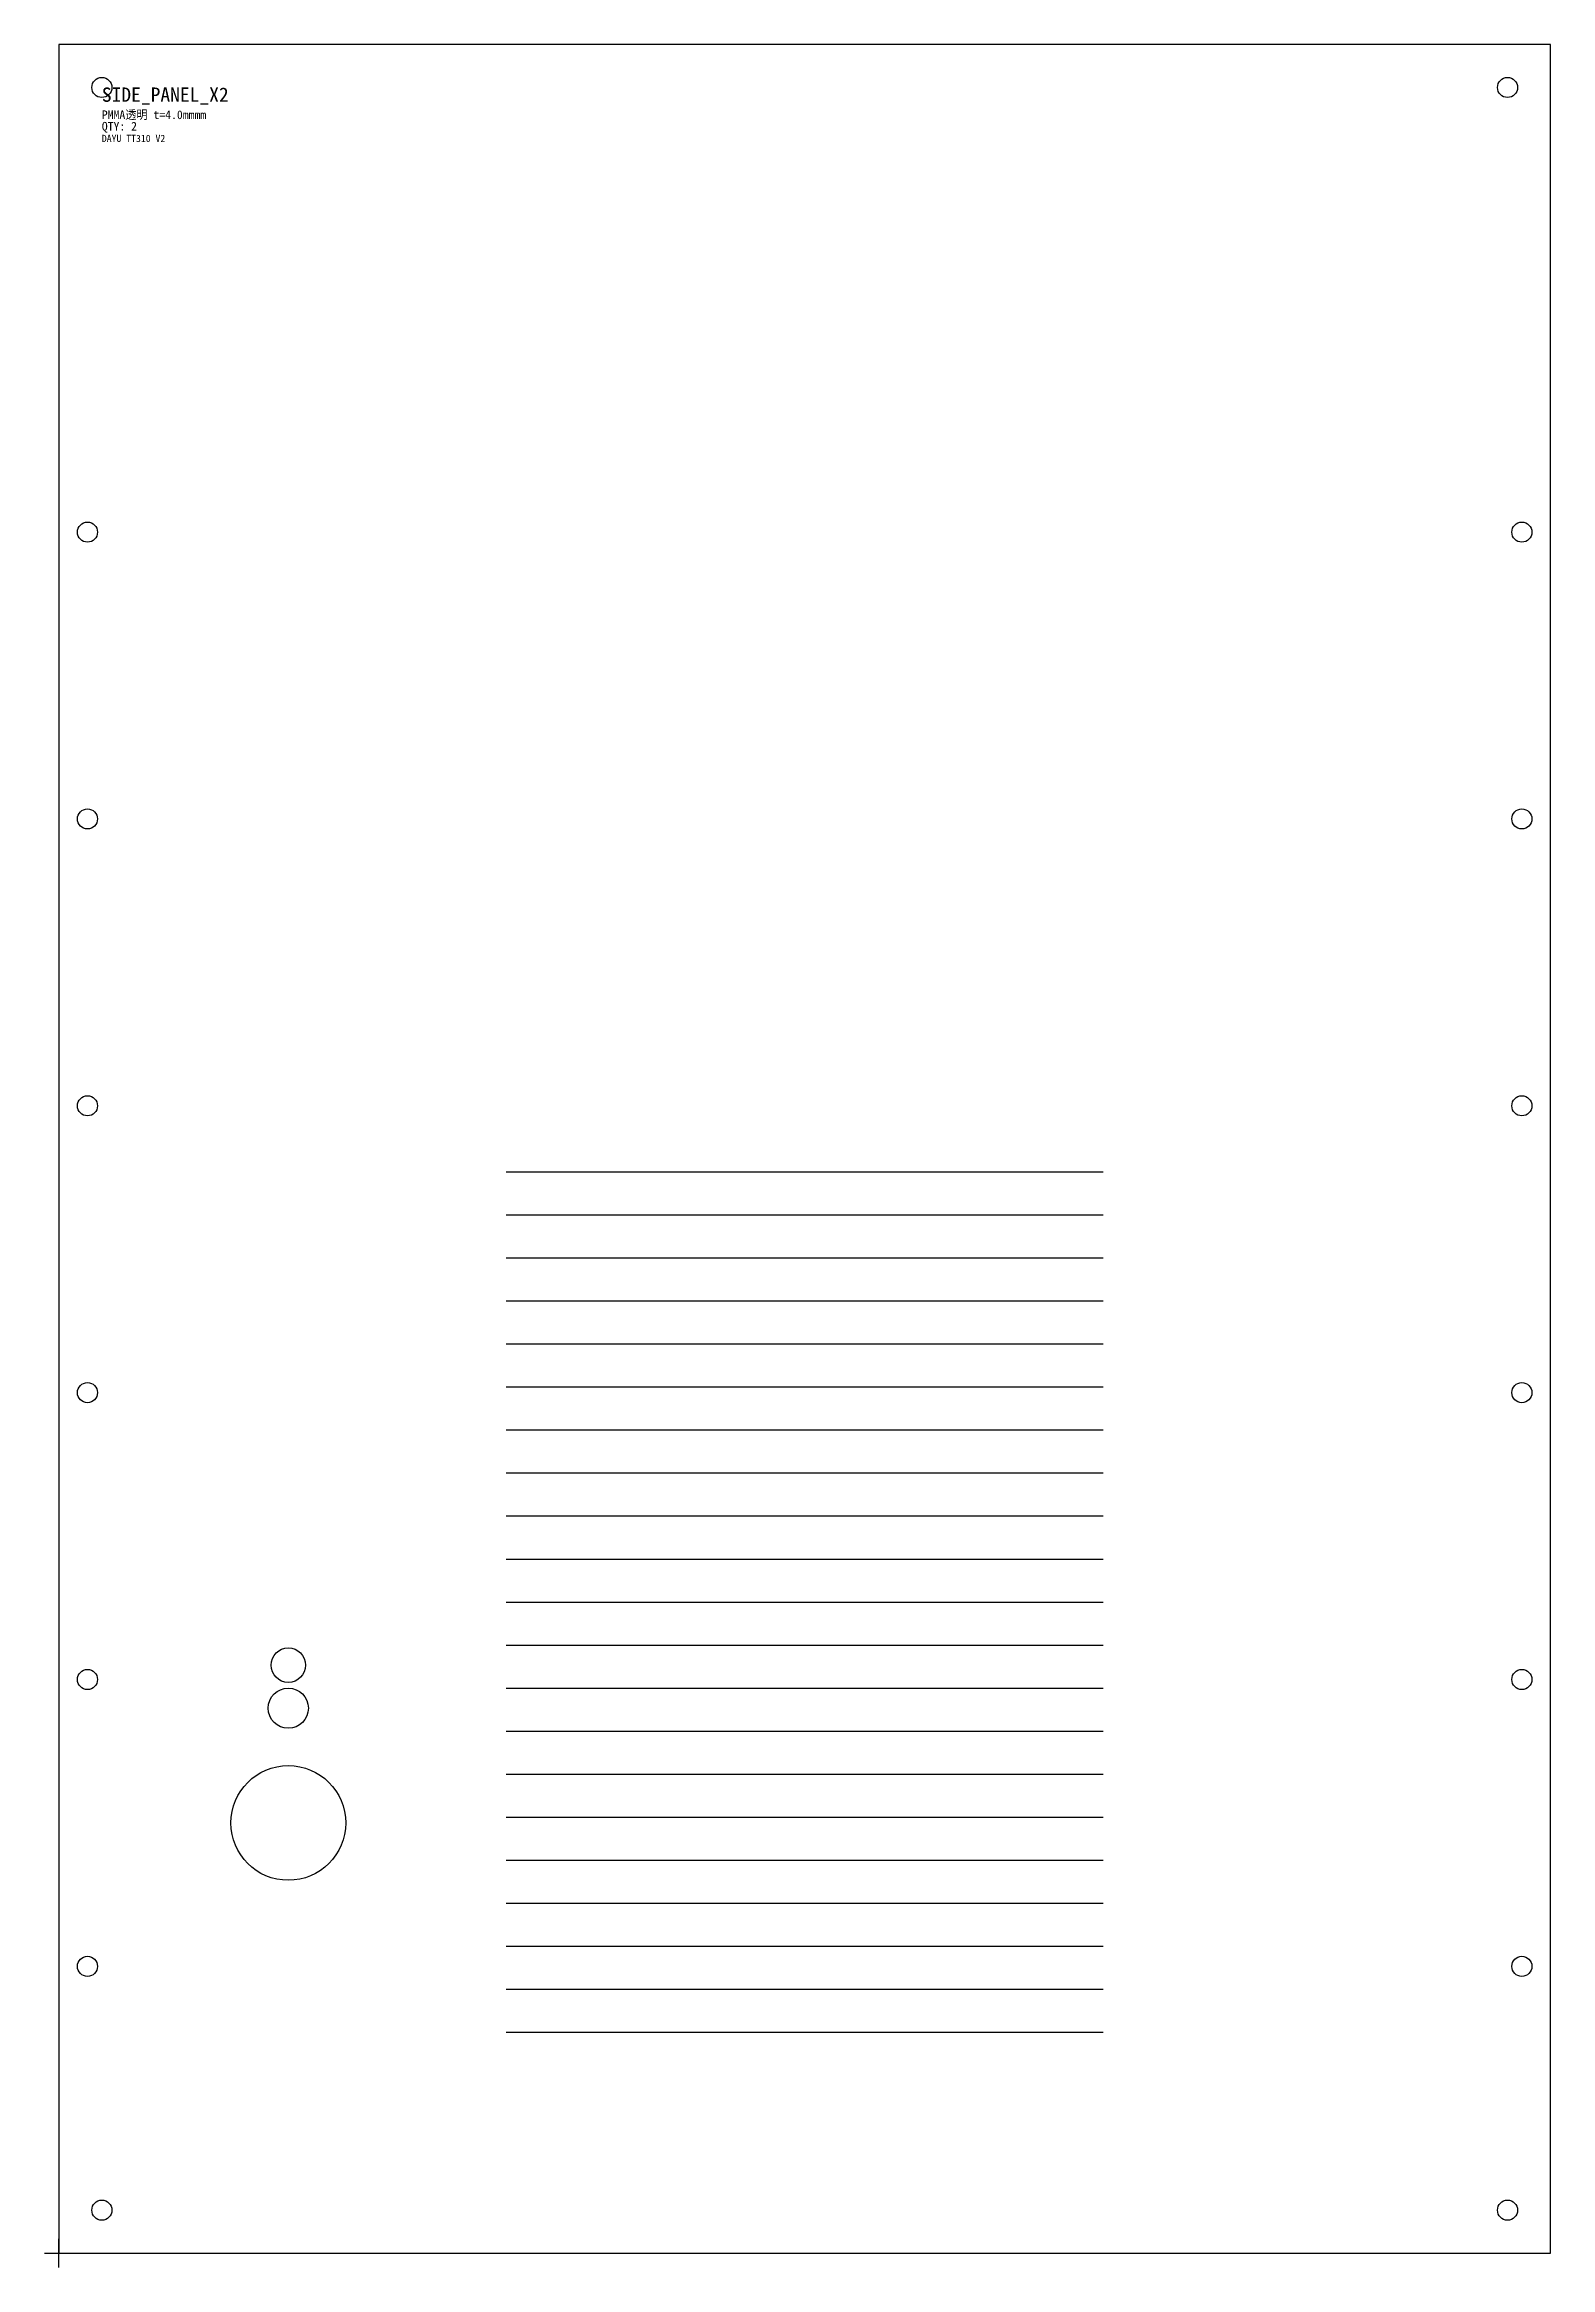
# Model space of a CAD drawing. Extents: x -5 to 520, y -5 to 770.
import ezdxf

# ---------------------------------------------------------------- set-up
doc = ezdxf.new("R2010")
doc.units = 0
for name, color, linetype in [('CUT', 1, 'CONTINUOUS'), ('ORIGIN', 4, 'CONTINUOUS'), ('SCORE', 3, 'CONTINUOUS'), ('TEXT', 7, 'CONTINUOUS')]:
    doc.layers.add(name, color=color, linetype=linetype)

msp = doc.modelspace()

# ---------------------------------------------------------------- linework, layer by layer
at = {"layer": 'CUT'}
for p, q in [((520, 770), (0, 770)), ((0, 770), (0, 0)), ((520, 0), (520, 770)), ((0, 0), (520, 0))]:
    msp.add_line(p, q, dxfattribs=at)
for centre, radius in [((15, 755), 3.5), ((505, 755), 3.5), ((10, 600), 3.5), ((510, 600), 3.5), ((10, 500), 3.5), ((510, 500), 3.5), ((10, 400), 3.5), ((510, 400), 3.5), ((10, 300), 3.5), ((510, 300), 3.5), ((80, 205), 6), ((10, 200), 3.5), ((510, 200), 3.5), ((80, 190), 7), ((80, 150), 20), ((10, 100), 3.5), ((510, 100), 3.5), ((15, 15), 3.5), ((505, 15), 3.5)]:
    msp.add_circle(centre, radius, dxfattribs=at)
at = {"layer": 'ORIGIN'}
for p, q in [((-5, 0), (5, 0)), ((0, -5), (0, 5))]:
    msp.add_line(p, q, dxfattribs=at)
at = {"layer": 'SCORE'}
for p, q in [((156, 377), (364, 377)), ((156, 362), (364, 362)), ((156, 347), (364, 347)), ((156, 332), (364, 332)), ((156, 317), (364, 317)), ((156, 302), (364, 302)), ((156, 287), (364, 287)), ((156, 272), (364, 272)), ((156, 257), (364, 257)), ((156, 242), (364, 242)), ((156, 227), (364, 227)), ((156, 212), (364, 212)), ((156, 197), (364, 197)), ((156, 182), (364, 182)), ((156, 167), (364, 167)), ((156, 152), (364, 152)), ((156, 137), (364, 137)), ((156, 122), (364, 122)), ((156, 107), (364, 107)), ((156, 92), (364, 92)), ((156, 77), (364, 77))]:
    msp.add_line(p, q, dxfattribs=at)

# ---------------------------------------------------------------- texts
at = {"layer": 'TEXT'}
for s, height, p in [('SIDE_PANEL_X2', 5, (15, 750)), ('PMMA透明 t=4.0mmmm', 3, (15, 744)), ('QTY: 2', 3, (15, 740)), ('DAYU TT310 V2', 2.5, (15, 736))]:
    msp.add_text(s, height=height, dxfattribs=at).set_placement(p)

doc.saveas('drawing.dxf')
